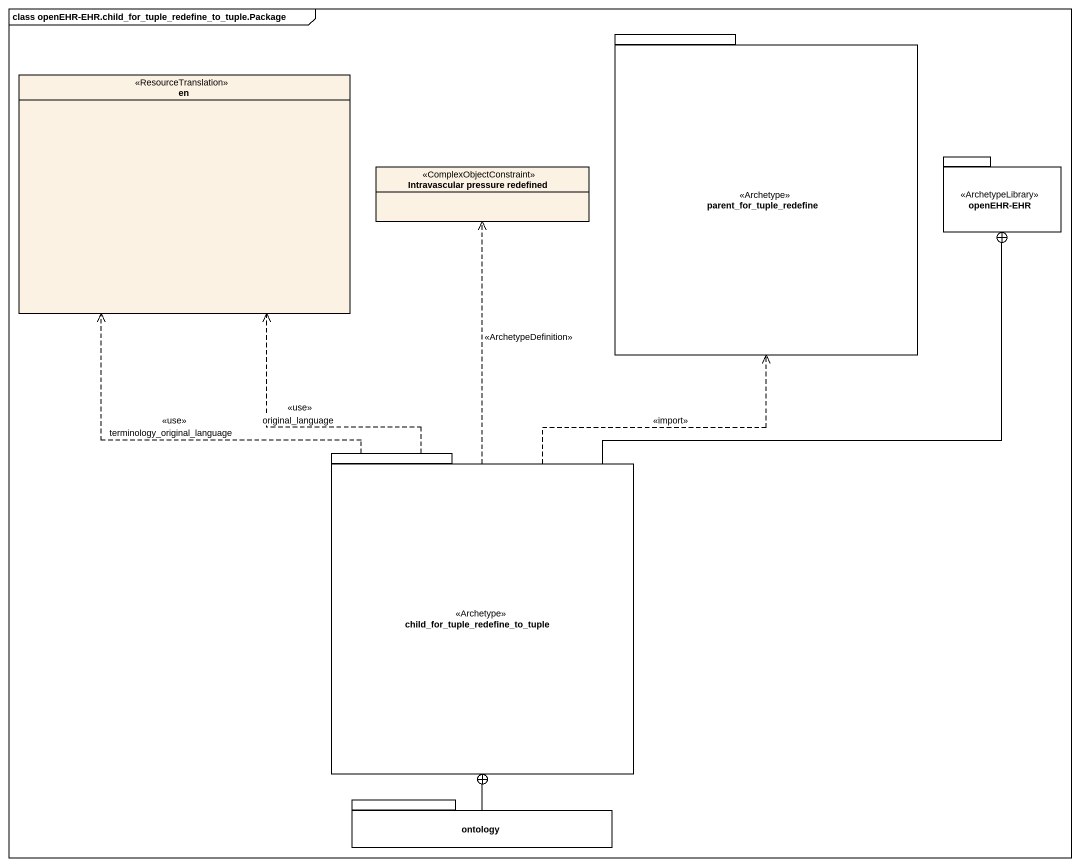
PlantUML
@startuml
mainframe class openEHR-EHR.child_for_tuple_redefine_to_tuple.Package
hide circle
hide empty members
package parent_for_tuple_redefine <<Archetype>> {
}
enum en <<ResourceTranslation>>
package "openEHR-EHR" as openEHR_EHR <<ArchetypeLibrary>> {
}
class "Intravascular pressure redefined" as Intravascular_pressure <<ComplexObjectConstraint>>
package "child_for_tuple_redefine_to_tuple" as child_for_tuple_redefine_to <<Archetype>> {
}
package ontology {
}
child_for_tuple_redefine_to .up.> parent_for_tuple_redefine : <<import>>
child_for_tuple_redefine_to .up.> en : <<use>>\nterminology_original_language
child_for_tuple_redefine_to .up.> en : <<use>>\noriginal_language
child_for_tuple_redefine_to -up-+ openEHR_EHR
child_for_tuple_redefine_to .up.> Intravascular_pressure : <<ArchetypeDefinition>>
ontology -up-+ child_for_tuple_redefine_to
@enduml
